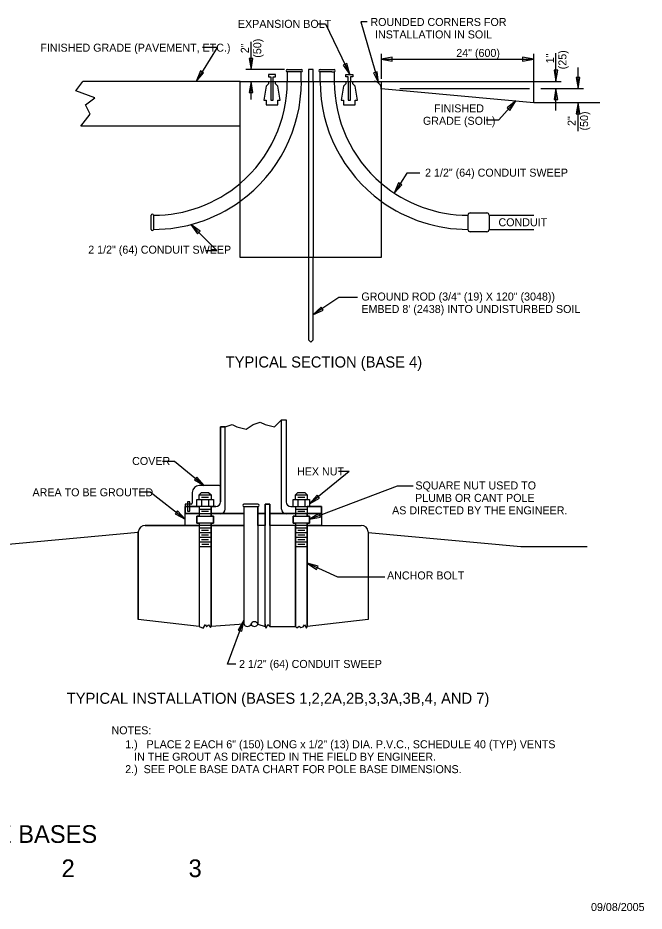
# Model space of a CAD drawing. Extents: x 1.4 to 16.3, y 0.2 to 10.3.
# Drawn here: x 9.29 to 16.33, y 0.23 to 10.27 of the extents above; entities that cross this region are included whole.
import ezdxf

# ---------------------------------------------------------------- set-up
doc = ezdxf.new("R2010")
doc.units = 0
for name, color, linetype in [('SD_P_Dimension Lines', 7, 'Continuous'), ('SD_P_Dimension Text', 7, 'Continuous'), ('SD_P_Frame', 7, 'Continuous'), ('SD_P_Prop Hidden Lines', 7, 'Continuous'), ('SD_P_Prop Object Lines', 7, 'Continuous'), ('SD_P_Shading', 7, 'Continuous'), ('SD_P_Subtitles', 7, 'Continuous'), ('SD_X_Exist Object Lines', 7, 'Continuous')]:
    doc.layers.add(name, color=color, linetype=linetype)

msp = doc.modelspace()

# ---------------------------------------------------------------- linework, layer by layer
at = {"layer": 'SD_P_Dimension Lines'}
for p, q in [((12.665, 10.208), (12.745, 10.208)), ((12.745, 10.208), (13.02, 9.639)), ((13.217, 10.231), (13.145, 10.231)), ((13.145, 10.231), (13.343, 9.542)), ((11.909, 9.692), (11.909, 10.006)), ((11.526, 9.942), (11.292, 9.56)), ((11.526, 9.942), (11.361, 9.942)), ((13.372, 9.87), (13.372, 9.59)), ((15.089, 9.321), (15.089, 9.87)), ((15.339, 9.56), (15.339, 9.879)), ((11.888, 9.817), (11.909, 9.692)), ((11.93, 9.817), (11.888, 9.817)), ((11.909, 9.692), (11.93, 9.817)), ((12.985, 9.761), (12.947, 9.742)), ((13.02, 9.639), (12.985, 9.761)), ((13.497, 9.831), (13.372, 9.81)), ((13.372, 9.81), (15.089, 9.81)), ((13.372, 9.81), (13.497, 9.789)), ((13.497, 9.789), (13.497, 9.831)), ((15.089, 9.81), (14.964, 9.831)), ((14.964, 9.831), (14.964, 9.789)), ((14.964, 9.789), (15.089, 9.81)), ((11.339, 9.678), (11.292, 9.56)), ((11.292, 9.56), (11.375, 9.656)), ((11.375, 9.656), (11.339, 9.678)), ((12.286, 9.692), (11.849, 9.692)), ((12.947, 9.742), (13.02, 9.639)), ((13.329, 9.668), (13.288, 9.656)), ((13.288, 9.656), (13.343, 9.542)), ((13.343, 9.542), (13.329, 9.668)), ((15.318, 9.685), (15.339, 9.56)), ((15.36, 9.685), (15.318, 9.685)), ((15.339, 9.56), (15.36, 9.685)), ((15.589, 9.48), (15.589, 9.717)), ((11.909, 9.56), (11.888, 9.435)), ((11.909, 9.357), (11.909, 9.56)), ((11.93, 9.435), (11.909, 9.56)), ((13.377, 9.56), (15.399, 9.56)), ((15.568, 9.605), (15.589, 9.48)), ((15.61, 9.605), (15.568, 9.605)), ((15.589, 9.48), (15.61, 9.605)), ((13.582, 9.48), (15.043, 9.48)), ((15.171, 9.48), (15.649, 9.48)), ((15.339, 9.48), (15.318, 9.355)), ((15.339, 9.234), (15.339, 9.48)), ((15.36, 9.355), (15.339, 9.48)), ((11.888, 9.435), (11.93, 9.435)), ((15.318, 9.355), (15.36, 9.355)), ((14.698, 9.128), (14.889, 9.34)), ((14.889, 9.34), (14.79, 9.261)), ((14.79, 9.261), (14.821, 9.233)), ((14.821, 9.233), (14.889, 9.34)), ((15.589, 9.321), (15.568, 9.196)), ((15.589, 8.999), (15.589, 9.321)), ((15.61, 9.196), (15.589, 9.321)), ((15.568, 9.196), (15.61, 9.196)), ((14.556, 9.128), (14.698, 9.128)), ((13.663, 8.53), (13.521, 8.303)), ((13.808, 8.53), (13.663, 8.53)), ((13.569, 8.42), (13.521, 8.303)), ((13.521, 8.303), (13.605, 8.398)), ((13.605, 8.398), (13.569, 8.42)), ((11.524, 7.658), (11.232, 7.95)), ((11.335, 7.876), (11.232, 7.95)), ((11.232, 7.95), (11.306, 7.847)), ((11.306, 7.847), (11.335, 7.876)), ((11.396, 7.658), (11.524, 7.658)), ((12.897, 7.13), (12.604, 6.936)), ((13.108, 7.13), (12.897, 7.13)), ((12.697, 7.022), (12.604, 6.936)), ((12.604, 6.936), (12.72, 6.987)), ((12.72, 6.987), (12.697, 7.022)), ((10.913, 5.291), (11.046, 5.291)), ((11.046, 5.291), (11.382, 5.016)), ((13.013, 5.175), (12.568, 4.811)), ((13.013, 5.175), (12.893, 5.175)), ((11.299, 5.111), (11.272, 5.079)), ((11.272, 5.079), (11.382, 5.016)), ((11.382, 5.016), (11.299, 5.111)), ((10.65, 4.944), (10.774, 4.944)), ((10.774, 4.944), (11.168, 4.638)), ((12.568, 4.637), (13.558, 5.012)), ((13.558, 5.012), (13.734, 5.012)), ((12.651, 4.906), (12.568, 4.811)), ((12.568, 4.811), (12.678, 4.874)), ((12.678, 4.874), (12.651, 4.906)), ((11.082, 4.731), (11.056, 4.698)), ((11.168, 4.638), (11.082, 4.731)), ((11.056, 4.698), (11.168, 4.638)), ((12.677, 4.701), (12.568, 4.637)), ((12.568, 4.637), (12.692, 4.662)), ((12.692, 4.662), (12.677, 4.701)), ((12.885, 3.986), (12.541, 4.143)), ((12.663, 4.11), (12.541, 4.143)), ((12.541, 4.143), (12.646, 4.072)), ((12.646, 4.072), (12.663, 4.11)), ((13.413, 3.986), (12.885, 3.986)), ((11.644, 3.009), (11.828, 3.501)), ((11.828, 3.501), (11.765, 3.391)), ((11.804, 3.377), (11.828, 3.501)), ((11.765, 3.391), (11.804, 3.377)), ((11.737, 3.009), (11.644, 3.009))]:
    msp.add_line(p, q, dxfattribs=at)
at = {"layer": 'SD_P_Prop Hidden Lines'}
for p, q in [((12.105, 9.56), (12.105, 9.534)), ((12.131, 9.56), (12.131, 9.349)), ((12.157, 9.349), (12.157, 9.56)), ((12.184, 9.534), (12.184, 9.56)), ((12.554, 9.56), (12.554, 7.579)), ((12.606, 9.56), (12.606, 7.579)), ((12.976, 9.56), (12.976, 9.534)), ((13.003, 9.56), (13.003, 9.349)), ((13.029, 9.349), (13.029, 9.56)), ((13.055, 9.534), (13.055, 9.56)), ((12.078, 9.507), (12.052, 9.349)), ((12.105, 9.534), (12.078, 9.507)), ((12.21, 9.507), (12.184, 9.534)), ((12.237, 9.349), (12.21, 9.507)), ((12.95, 9.507), (12.923, 9.349)), ((12.976, 9.534), (12.95, 9.507)), ((13.082, 9.507), (13.055, 9.534)), ((13.108, 9.349), (13.082, 9.507)), ((12.052, 9.349), (12.078, 9.349)), ((12.078, 9.349), (12.078, 9.296)), ((12.131, 9.349), (12.157, 9.349)), ((12.21, 9.296), (12.21, 9.349)), ((12.21, 9.349), (12.237, 9.349)), ((12.923, 9.349), (12.95, 9.349)), ((12.95, 9.349), (12.95, 9.296)), ((13.003, 9.349), (13.029, 9.349)), ((13.082, 9.296), (13.082, 9.349)), ((13.082, 9.349), (13.108, 9.349)), ((12.078, 9.296), (12.21, 9.296)), ((12.95, 9.296), (13.082, 9.296))]:
    msp.add_line(p, q, dxfattribs=at)
for centre, radius, start, end in [((10.811, 9.56), 1.664, 305.8868, 0), ((10.811, 9.56), 1.505, 310.514, 0), ((14.35, 9.56), 1.664, 180, 234.0395), ((14.35, 9.56), 1.505, 180, 229.5513)]:
    msp.add_arc(centre, radius, start, end, dxfattribs=at)
at = {"layer": 'SD_P_Prop Object Lines'}
for p, q in [((12.316, 9.692), (12.474, 9.692)), ((12.474, 9.666), (12.316, 9.666)), ((12.316, 9.666), (12.316, 9.56)), ((12.474, 9.56), (12.474, 9.666)), ((12.606, 9.692), (12.554, 9.692)), ((12.554, 9.692), (12.554, 9.56)), ((12.606, 9.56), (12.606, 9.692)), ((12.686, 9.692), (12.818, 9.692)), ((12.686, 9.56), (12.686, 9.666)), ((12.818, 9.666), (12.686, 9.666)), ((12.818, 9.692), (12.844, 9.692)), ((12.818, 9.666), (12.844, 9.666)), ((12.844, 9.666), (12.844, 9.56)), ((9.939, 9.454), (10.018, 9.56)), ((11.788, 9.56), (10.018, 9.56)), ((12.184, 9.639), (12.105, 9.639)), ((12.105, 9.639), (12.105, 9.613)), ((12.105, 9.613), (12.131, 9.613)), ((12.131, 9.613), (12.131, 9.56)), ((12.157, 9.56), (12.157, 9.613)), ((12.157, 9.613), (12.184, 9.613)), ((12.184, 9.613), (12.184, 9.639)), ((12.976, 9.613), (12.976, 9.639)), ((12.976, 9.639), (13.055, 9.639)), ((13.003, 9.613), (12.976, 9.613)), ((13.003, 9.56), (13.003, 9.613)), ((13.055, 9.613), (13.029, 9.613)), ((13.029, 9.613), (13.029, 9.56)), ((13.055, 9.639), (13.055, 9.613)), ((10.15, 9.375), (9.939, 9.454)), ((13.372, 9.48), (15.089, 9.321)), ((10.045, 9.296), (10.15, 9.375)), ((10.097, 9.19), (10.045, 9.296)), ((15.089, 9.321), (15.835, 9.321)), ((9.992, 9.058), (10.097, 9.19)), ((11.788, 9.058), (9.992, 9.058)), ((10.784, 7.896), (10.784, 8.055)), ((10.811, 8.055), (10.811, 7.896)), ((14.587, 8.055), (15.089, 8.055)), ((14.587, 7.896), (15.089, 7.896)), ((12.554, 7.579), (12.554, 6.655)), ((12.606, 6.655), (12.606, 7.579)), ((12.58, 6.628), (12.554, 6.655)), ((12.606, 6.655), (12.58, 6.628)), ((11.934, 5.703), (12.013, 5.73)), ((12.013, 5.73), (12.066, 5.703)), ((12.198, 5.703), (12.251, 5.756)), ((12.251, 4.752), (12.251, 5.756)), ((12.251, 5.756), (12.304, 5.756)), ((12.304, 5.756), (12.304, 4.832)), ((11.617, 5.677), (11.564, 5.677)), ((11.564, 5.677), (11.564, 4.832)), ((11.617, 5.677), (11.696, 5.703)), ((11.617, 4.752), (11.617, 5.677)), ((11.696, 5.703), (11.749, 5.677)), ((11.749, 5.677), (11.855, 5.65)), ((11.855, 5.65), (11.934, 5.703)), ((12.066, 5.703), (12.172, 5.677)), ((12.172, 5.677), (12.198, 5.703)), ((11.247, 4.937), (11.247, 4.818)), ((11.551, 5.016), (11.327, 5.016)), ((11.327, 4.911), (11.353, 4.937)), ((11.353, 4.937), (11.432, 4.937)), ((11.432, 4.937), (11.459, 4.911)), ((12.409, 4.911), (12.436, 4.937)), ((12.436, 4.937), (12.515, 4.937)), ((12.515, 4.937), (12.541, 4.911)), ((11.221, 4.832), (11.195, 4.832)), ((11.195, 4.832), (11.195, 4.726)), ((11.221, 4.726), (11.221, 4.832)), ((11.3, 4.858), (11.485, 4.858)), ((11.3, 4.779), (11.3, 4.858)), ((11.327, 4.858), (11.327, 4.911)), ((11.327, 4.911), (11.459, 4.911)), ((11.353, 4.858), (11.353, 4.779)), ((11.432, 4.858), (11.432, 4.779)), ((11.459, 4.911), (11.459, 4.858)), ((11.485, 4.858), (11.485, 4.779)), ((12.383, 4.779), (12.383, 4.858)), ((12.383, 4.858), (12.568, 4.858)), ((12.409, 4.858), (12.409, 4.911)), ((12.409, 4.911), (12.541, 4.911)), ((12.436, 4.858), (12.436, 4.779)), ((12.515, 4.858), (12.515, 4.779)), ((12.541, 4.911), (12.541, 4.858)), ((12.568, 4.858), (12.568, 4.779)), ((11.234, 4.805), (11.168, 4.805)), ((11.168, 4.805), (11.168, 4.779)), ((11.3, 4.779), (11.168, 4.779)), ((11.168, 4.779), (11.168, 4.7)), ((11.195, 4.726), (11.221, 4.726)), ((11.485, 4.779), (11.3, 4.779)), ((11.327, 4.779), (11.327, 4.673)), ((11.327, 4.752), (11.459, 4.752)), ((11.459, 4.779), (11.459, 4.673)), ((11.512, 4.779), (11.485, 4.779)), ((11.987, 4.805), (11.828, 4.805)), ((11.828, 4.779), (11.828, 3.458)), ((11.828, 4.779), (11.987, 4.779)), ((11.987, 4.779), (11.987, 3.458)), ((12.066, 3.458), (12.066, 4.805)), ((12.066, 4.805), (12.119, 4.805)), ((12.119, 4.805), (12.119, 3.432)), ((12.357, 4.779), (12.674, 4.779)), ((12.409, 4.779), (12.409, 4.673)), ((12.409, 4.752), (12.541, 4.752)), ((12.541, 4.779), (12.541, 4.673)), ((12.674, 4.779), (12.7, 4.779)), ((12.7, 4.779), (12.7, 4.7)), ((11.168, 4.7), (11.564, 4.7)), ((12.7, 4.7), (12.304, 4.7)), ((11.168, 4.568), (10.719, 4.568)), ((11.327, 4.594), (11.327, 3.432)), ((11.327, 4.541), (11.459, 4.541)), ((11.459, 4.594), (11.459, 3.432)), ((12.409, 4.594), (12.409, 3.458)), ((12.409, 4.541), (12.541, 4.541)), ((12.541, 4.594), (12.541, 3.432)), ((12.7, 4.568), (13.149, 4.568)), ((10.64, 4.488), (8.923, 4.329)), ((10.64, 4.496), (10.64, 3.511)), ((11.327, 4.488), (11.459, 4.488)), ((11.327, 4.435), (11.459, 4.435)), ((12.409, 4.488), (12.541, 4.488)), ((12.409, 4.435), (12.541, 4.435)), ((13.228, 4.496), (13.228, 3.511)), ((13.228, 4.488), (14.945, 4.329)), ((11.327, 4.383), (11.459, 4.383)), ((11.327, 4.33), (11.459, 4.33)), ((11.459, 4.33), (11.459, 4.33)), ((12.409, 4.383), (12.541, 4.383)), ((12.409, 4.33), (12.541, 4.33)), ((14.945, 4.329), (15.691, 4.329)), ((11.327, 3.432), (11.369, 3.413)), ((11.369, 3.413), (11.395, 3.453)), ((11.395, 3.453), (11.406, 3.427)), ((11.406, 3.427), (11.432, 3.45)), ((11.432, 3.45), (11.453, 3.419)), ((11.453, 3.419), (11.459, 3.432)), ((12.066, 3.458), (12.066, 3.432)), ((12.066, 3.432), (12.079, 3.411)), ((12.079, 3.411), (12.098, 3.453)), ((12.098, 3.453), (12.119, 3.432)), ((12.409, 3.458), (12.409, 3.432)), ((12.409, 3.432), (12.425, 3.416)), ((12.425, 3.416), (12.452, 3.435)), ((12.452, 3.435), (12.47, 3.421)), ((12.47, 3.421), (12.494, 3.429)), ((12.494, 3.429), (12.51, 3.448)), ((12.51, 3.448), (12.531, 3.413)), ((12.531, 3.413), (12.541, 3.432))]:
    msp.add_line(p, q, dxfattribs=at)
for points in [[(11.788, 9.56), (13.293, 9.56)], [(13.372, 9.473), (13.372, 7.579), (11.788, 7.579), (11.788, 9.56)], [(14.35, 7.896), (14.35, 8.055)], [(14.376, 8.081), (14.561, 8.081)], [(14.587, 8.055), (14.587, 7.896)], [(14.561, 7.87), (14.376, 7.87)], [(11.828, 4.568), (11.168, 4.568), (11.168, 4.7), (11.828, 4.7)], [(11.987, 4.7), (12.066, 4.7)], [(12.119, 4.7), (12.7, 4.7), (12.7, 4.568), (12.119, 4.568)], [(12.066, 4.568), (11.987, 4.568)]]:
    msp.add_lwpolyline(points, dxfattribs=at)
for points in [[(11.168, 4.7), (11.327, 4.7), (11.327, 4.673), (11.3, 4.673), (11.3, 4.594), (11.327, 4.594), (11.327, 4.568), (11.168, 4.568)], [(11.3, 4.673), (11.485, 4.673), (11.485, 4.594), (11.3, 4.594)], [(11.459, 4.7), (11.828, 4.7), (11.828, 4.568), (11.459, 4.568), (11.459, 4.594), (11.485, 4.594), (11.485, 4.673), (11.459, 4.673)], [(11.987, 4.7), (12.066, 4.7), (12.066, 4.568), (11.987, 4.568)], [(12.119, 4.7), (12.409, 4.7), (12.409, 4.673), (12.383, 4.673), (12.383, 4.594), (12.409, 4.594), (12.409, 4.568), (12.119, 4.568)], [(12.383, 4.673), (12.568, 4.673), (12.568, 4.594), (12.383, 4.594)], [(12.541, 4.7), (12.7, 4.7), (12.7, 4.568), (12.541, 4.568), (12.541, 4.594), (12.568, 4.594), (12.568, 4.673), (12.541, 4.673)]]:
    msp.add_lwpolyline(points, close=True, dxfattribs=at)
for centre, radius, start, end in [((12.316, 9.679), 0.0132, 90, 270), ((12.474, 9.679), 0.0132, 270, 90), ((12.686, 9.679), 0.0132, 90, 270), ((12.844, 9.679), 0.0132, 270, 90), ((13.293, 9.481), 0.0792, 354.7451, 90), ((10.811, 9.56), 1.505, 270, 310.3346), ((14.35, 9.56), 1.505, 229.7694, 270), ((10.811, 9.56), 1.664, 270, 305.7655), ((14.35, 9.56), 1.664, 234.1743, 270), ((10.797, 8.055), 0.0132, 0, 180), ((14.376, 8.055), 0.0264, 90, 180), ((14.561, 8.055), 0.0264, 0, 90), ((10.797, 7.896), 0.0132, 180, 0), ((14.376, 7.896), 0.0264, 180, 270), ((14.561, 7.896), 0.0264, 270, 360), ((11.327, 4.937), 0.0792, 90, 180), ((11.551, 5.003), 0.0132, 0, 90), ((11.512, 4.832), 0.0528, 270, 0), ((12.357, 4.832), 0.0528, 180, 270), ((11.234, 4.818), 0.0132, 270, 0), ((11.564, 4.752), 0.0528, 270, 0), ((11.828, 4.792), 0.0132, 90, 270), ((11.987, 4.792), 0.0132, 270, 90), ((12.304, 4.752), 0.0528, 180, 270), ((10.719, 4.489), 0.0792, 90, 174.7451), ((13.149, 4.489), 0.0792, 5.2549, 90), ((11.868, 3.475), 0.0429, 202.6199, 337.3801), ((11.947, 3.442), 0.0429, 22.6199, 157.3801), ((11.947, 3.476), 0.0438, 207.0137, 336.8046)]:
    msp.add_arc(centre, radius, start, end, dxfattribs=at)
at = {"layer": 'SD_P_Shading'}
for p, q in [((11.934, 5.703), (12.013, 5.73)), ((12.013, 5.73), (12.066, 5.703)), ((12.198, 5.703), (12.251, 5.756)), ((12.251, 5.756), (12.304, 5.756)), ((12.304, 5.756), (12.304, 4.832)), ((11.564, 4.832), (11.564, 5.677)), ((11.564, 5.677), (11.617, 5.677)), ((11.617, 5.677), (11.696, 5.703)), ((11.696, 5.703), (11.749, 5.677)), ((11.749, 5.677), (11.855, 5.65)), ((11.855, 5.65), (11.934, 5.703)), ((12.066, 5.703), (12.172, 5.677)), ((12.172, 5.677), (12.198, 5.703)), ((11.564, 4.832), (11.564, 4.832)), ((11.459, 4.7), (11.459, 4.779)), ((11.459, 4.779), (11.512, 4.779)), ((11.987, 4.805), (11.828, 4.805)), ((11.828, 4.779), (11.828, 4.7)), ((11.987, 4.7), (11.987, 4.779)), ((12.119, 4.805), (12.066, 4.805)), ((12.066, 4.805), (12.066, 4.7)), ((12.119, 4.7), (12.119, 4.805)), ((12.357, 4.779), (12.409, 4.779)), ((12.409, 4.779), (12.409, 4.7)), ((11.828, 4.7), (11.459, 4.7)), ((12.066, 4.7), (11.987, 4.7)), ((12.409, 4.7), (12.119, 4.7)), ((10.719, 4.568), (11.327, 4.568)), ((11.327, 4.568), (11.327, 3.432)), ((11.459, 3.432), (11.459, 4.568)), ((11.459, 4.568), (11.828, 4.568)), ((11.828, 4.568), (11.828, 3.458)), ((11.987, 4.568), (11.987, 3.458)), ((12.066, 3.432), (12.066, 4.568)), ((12.409, 4.568), (12.119, 4.568)), ((12.119, 4.568), (12.119, 3.432)), ((12.409, 3.432), (12.409, 4.568)), ((12.541, 3.432), (12.541, 4.568)), ((12.541, 4.568), (13.149, 4.568)), ((10.64, 3.511), (10.64, 4.496)), ((13.228, 4.496), (13.228, 3.511)), ((11.327, 3.432), (10.64, 3.511)), ((11.828, 3.458), (11.459, 3.432)), ((11.987, 3.458), (12.066, 3.432)), ((12.119, 3.432), (12.409, 3.432)), ((13.228, 3.511), (12.541, 3.432))]:
    msp.add_line(p, q, dxfattribs=at)
for points in [[(11.788, 9.56), (13.372, 9.56), (13.372, 7.579), (11.788, 7.579)], [(11.168, 4.779), (11.327, 4.779), (11.327, 4.7), (11.168, 4.7)], [(12.541, 4.7), (12.7, 4.7), (12.7, 4.779), (12.541, 4.779)]]:
    msp.add_lwpolyline(points, close=True, dxfattribs=at)
msp.add_lwpolyline([(12.066, 4.568), (11.987, 4.568)], dxfattribs=at)
for centre, radius, start, end in [((11.512, 4.832), 0.0528, 270, 360), ((12.357, 4.832), 0.0528, 180, 270), ((11.828, 4.792), 0.0132, 90, 270), ((11.987, 4.792), 0.0132, 270, 90), ((10.719, 4.489), 0.0792, 90, 174.7451), ((13.149, 4.489), 0.0792, 5.2549, 90)]:
    msp.add_arc(centre, radius, start, end, dxfattribs=at)
at = {"layer": 'SD_X_Exist Object Lines'}
for p, q in [((11.353, 4.884), (11.432, 4.884)), ((12.436, 4.884), (12.515, 4.884)), ((11.353, 4.726), (11.432, 4.726)), ((12.436, 4.726), (12.515, 4.726)), ((11.353, 4.515), (11.432, 4.515)), ((11.353, 4.462), (11.432, 4.462)), ((12.436, 4.515), (12.515, 4.515)), ((12.436, 4.462), (12.515, 4.462)), ((11.353, 4.409), (11.432, 4.409)), ((11.354, 4.356), (11.433, 4.356)), ((12.436, 4.409), (12.515, 4.409)), ((12.436, 4.356), (12.515, 4.356))]:
    msp.add_line(p, q, dxfattribs=at)

# ---------------------------------------------------------------- texts
at = {"layer": 'SD_P_Dimension Text'}
for s, p in [('EXPANSION BOLT', (11.761, 10.162)), ('ROUNDED CORNERS FOR', (13.252, 10.183)), ('INSTALLATION IN SOIL', (13.304, 10.043)), ('FINISHED GRADE (PAVEMENT, ETC.)', (9.538, 9.894)), ('24" (600)', (14.218, 9.835)), ('FINISHED', (13.968, 9.212)), ('GRADE (SOIL)', (13.843, 9.072)), ('2 1/2" (64) CONDUIT SWEEP', (13.867, 8.489)), ('CONDUIT', (14.693, 7.931)), ('2 1/2" (64) CONDUIT SWEEP', (10.077, 7.623)), ('GROUND ROD (3/4" (19) X 120" (3048))', (13.15, 7.096)), ("EMBED 8' (2438) INTO UNDISTURBED SOIL", (13.15, 6.956)), ('COVER', (10.571, 5.247)), ('HEX NUT', (12.426, 5.13)), ('SQUARE NUT USED TO', (13.758, 4.972)), ('AREA TO BE GROUTED', (9.45, 4.895)), ('PLUMB OR CANT POLE', (13.755, 4.832)), ('AS DIRECTED BY THE ENGINEER.', (13.496, 4.692)), ('ANCHOR BOLT', (13.439, 3.96)), ('2 1/2" (64) CONDUIT SWEEP', (11.774, 2.965)), ('NOTES:', (10.339, 2.219)), ('1.)   PLACE 2 EACH 6" (150) LONG x 1/2" (13) DIA. P.V.C., SCHEDULE 40 (TYP) VENTS ', (10.493, 2.062)), ('   IN THE GROUT AS DIRECTED IN THE FIELD BY ENGINEER.', (10.493, 1.922)), ('2.)  SEE POLE BASE DATA CHART FOR POLE BASE DIMENSIONS.', (10.493, 1.782))]:
    msp.add_text(s, height=0.09, dxfattribs=at).set_placement(p)
for s, p in [('2"', (11.884, 9.877)), ('(50)', (12.024, 9.826)), ('1"', (15.317, 9.764)), ('(25)', (15.457, 9.696)), ('2"', (15.561, 9.059)), ('(50)', (15.701, 9.008))]:
    msp.add_text(s, height=0.09, rotation=90, dxfattribs=at).set_placement(p)
at = {"layer": 'SD_P_Frame'}
for s, height, p in [('POLE BASES', 0.199, (8.506, 0.998)), ('2', 0.199, (9.777, 0.613)), ('3', 0.199, (11.206, 0.613)), ('09/08/2005', 0.09, (15.734, 0.232))]:
    msp.add_text(s, height=height, dxfattribs=at).set_placement(p)
at = {"layer": 'SD_P_Subtitles'}
for s, p in [('TYPICAL SECTION (BASE 4)', (11.623, 6.343)), ('TYPICAL INSTALLATION (BASES 1,2,2A,2B,3,3A,3B,4, AND 7)', (9.835, 2.562))]:
    msp.add_text(s, height=0.124, dxfattribs=at).set_placement(p)

doc.saveas('drawing.dxf')
